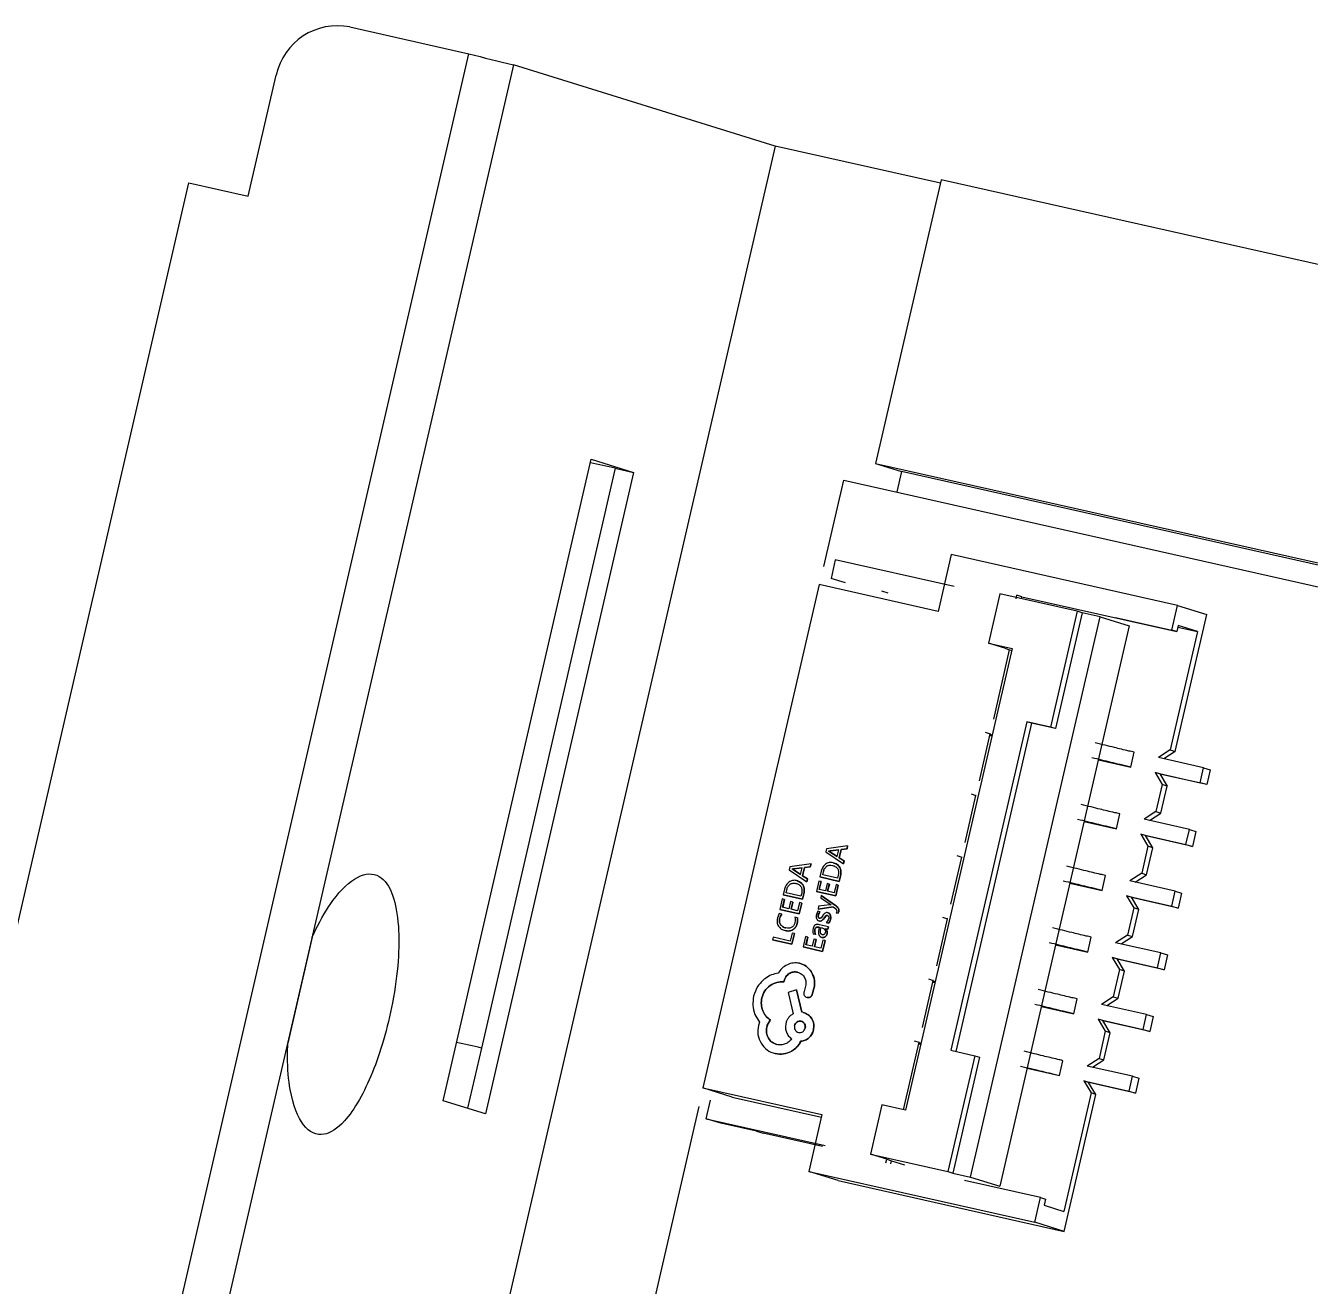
# Model space of a CAD drawing. Header units: millimetres. Extents: x 15 to 1184, y 5 to 836.
# Drawn here: x 861.98 to 872.12, y 618.2 to 628.16 of the extents above; entities that cross this region are included whole.
import ezdxf

# ---------------------------------------------------------------- set-up
doc = ezdxf.new("R2010")
doc.units = ezdxf.units.MM
doc.layers.get('0').update_dxf_attribs({"lineweight": 18})

msp = doc.modelspace()

# ---------------------------------------------------------------- linework, layer by layer
at = {"color": 7, "linetype": 'Continuous', "lineweight": 25}
for p, q in [((864.539, 628.149), (865.478, 627.938)), ((859.631, 602.61), (865.478, 627.938)), ((865.83, 627.849), (862.006, 611.288)), ((867.896, 627.209), (865.83, 627.849)), ((863.736, 626.813), (863.956, 627.768)), ((867.896, 627.209), (864.104, 610.788)), ((869.201, 626.916), (867.896, 627.209)), ((857.751, 603.032), (863.266, 626.919)), ((863.266, 626.919), (863.736, 626.813)), ((869.207, 626.942), (868.69, 624.702)), ((878.487, 624.856), (869.207, 626.942)), ((865.275, 619.67), (866.444, 624.736)), ((866.634, 624.665), (865.577, 620.086)), ((866.444, 624.736), (866.778, 624.632)), ((866.634, 624.665), (866.778, 624.632)), ((868.69, 624.702), (868.895, 624.638)), ((868.69, 624.702), (877.969, 622.615)), ((866.778, 624.632), (865.609, 619.567)), ((868.282, 623.889), (868.439, 624.571)), ((868.439, 624.571), (877.815, 622.462)), ((868.895, 624.638), (868.858, 624.477)), ((877.966, 622.598), (868.895, 624.638)), ((868.371, 623.941), (868.338, 623.795)), ((869.311, 623.73), (868.371, 623.941)), ((869.287, 623.982), (869.184, 623.534)), ((871.073, 623.581), (869.287, 623.982)), ((868.244, 623.746), (867.326, 619.771)), ((869.184, 623.534), (868.244, 623.746)), ((868.453, 623.759), (868.338, 623.795)), ((868.735, 623.696), (868.786, 623.68)), ((869.671, 623.673), (869.581, 623.283)), ((870.282, 623.535), (869.671, 623.673)), ((869.8, 623.633), (869.806, 623.661)), ((869.845, 623.649), (869.806, 623.661)), ((869.841, 623.634), (869.845, 623.649)), ((869.845, 623.649), (871.067, 623.374)), ((870.282, 623.535), (870.071, 622.62)), ((870.321, 623.523), (870.282, 623.535)), ((871.028, 623.386), (871.073, 623.581)), ((871.073, 623.581), (871.304, 623.509)), ((869.44, 619.066), (870.462, 623.492)), ((870.321, 623.523), (870.109, 622.608)), ((870.462, 623.492), (870.321, 623.523)), ((870.462, 623.492), (870.693, 623.42)), ((870.585, 623.485), (871.028, 623.386)), ((871.054, 622.428), (871.304, 623.509)), ((870.693, 623.42), (869.671, 618.994)), ((871.232, 623.375), (871.016, 622.44)), ((871.067, 623.374), (871.028, 623.386)), ((871.078, 623.423), (871.067, 623.374)), ((871.075, 623.41), (871.232, 623.375)), ((871.232, 623.375), (871.078, 623.423)), ((869.769, 623.241), (868.927, 619.594)), ((869.581, 623.283), (869.769, 623.241)), ((869.71, 623.243), (869.581, 623.283)), ((869.622, 622.684), (869.748, 623.231)), ((869.71, 623.243), (869.748, 623.231)), ((869.748, 623.231), (869.766, 623.226)), ((869.883, 622.662), (869.284, 620.068)), ((869.921, 622.65), (869.323, 620.059)), ((870.071, 622.62), (869.883, 622.662)), ((869.921, 622.65), (869.883, 622.662)), ((870.109, 622.608), (869.921, 622.65)), ((869.509, 622.197), (869.595, 622.567)), ((869.556, 622.579), (869.595, 622.567)), ((869.592, 622.555), (869.61, 622.551)), ((869.593, 622.559), (869.611, 622.555)), ((869.594, 622.564), (869.612, 622.56)), ((869.596, 622.567), (869.595, 622.567)), ((869.595, 622.567), (869.596, 622.567)), ((870.109, 622.608), (870.071, 622.62)), ((870.704, 622.305), (870.731, 622.422)), ((871.016, 622.44), (870.923, 622.379)), ((871.054, 622.428), (870.965, 622.369)), ((871.016, 622.44), (871.054, 622.428)), ((870.449, 622.362), (870.704, 622.305)), ((871.28, 622.298), (870.923, 622.379)), ((870.896, 622.262), (871.253, 622.181)), ((870.896, 622.262), (870.953, 622.167)), ((870.934, 622.25), (870.896, 622.262)), ((870.934, 622.25), (870.991, 622.155)), ((871.304, 622.166), (870.935, 622.249)), ((871.253, 622.181), (871.28, 622.298)), ((871.28, 622.298), (871.331, 622.282)), ((871.331, 622.282), (871.304, 622.166)), ((870.953, 622.167), (870.903, 621.953)), ((870.942, 621.941), (870.991, 622.155)), ((870.991, 622.155), (870.953, 622.167)), ((871.304, 622.166), (871.253, 622.181)), ((869.397, 621.71), (869.482, 622.08)), ((869.444, 622.092), (869.482, 622.08)), ((869.484, 622.08), (869.482, 622.08)), ((869.482, 622.08), (869.484, 622.08)), ((870.591, 621.818), (870.618, 621.935)), ((870.903, 621.953), (870.81, 621.892)), ((870.852, 621.882), (870.942, 621.941)), ((870.903, 621.953), (870.942, 621.941)), ((870.336, 621.875), (870.591, 621.818)), ((871.167, 621.811), (870.81, 621.892)), ((871.14, 621.694), (871.167, 621.811)), ((871.167, 621.811), (871.219, 621.795)), ((870.783, 621.775), (871.14, 621.694)), ((870.783, 621.775), (870.84, 621.68)), ((870.822, 621.763), (870.783, 621.775)), ((870.879, 621.668), (870.822, 621.763)), ((871.192, 621.678), (870.823, 621.762)), ((871.219, 621.795), (871.192, 621.678)), ((868.302, 621.658), (868.297, 621.636)), ((868.297, 621.636), (868.435, 621.54)), ((868.469, 621.682), (868.302, 621.658)), ((868.319, 621.642), (868.33, 621.642)), ((868.319, 621.642), (868.329, 621.636)), ((868.329, 621.636), (868.319, 621.641)), ((868.329, 621.636), (868.387, 621.598)), ((868.387, 621.598), (868.329, 621.636)), ((868.329, 621.636), (868.329, 621.636)), ((868.399, 621.651), (868.33, 621.642)), ((868.33, 621.642), (868.399, 621.651)), ((868.387, 621.598), (868.399, 621.651)), ((868.402, 621.588), (868.418, 621.653)), ((868.418, 621.653), (868.403, 621.587)), ((868.464, 621.66), (868.418, 621.653)), ((868.418, 621.653), (868.464, 621.66)), ((868.418, 621.653), (868.418, 621.653)), ((868.469, 621.682), (868.464, 621.66)), ((868.464, 621.66), (868.469, 621.682)), ((868.464, 621.66), (868.464, 621.66)), ((868.469, 621.682), (868.469, 621.682)), ((870.84, 621.68), (870.791, 621.466)), ((870.829, 621.454), (870.879, 621.668)), ((870.879, 621.668), (870.84, 621.68)), ((871.14, 621.694), (871.192, 621.678)), ((868.013, 621.516), (868.007, 621.494)), ((868.18, 621.541), (868.013, 621.516)), ((868.11, 621.509), (868.041, 621.5)), ((868.041, 621.5), (868.11, 621.509)), ((868.097, 621.456), (868.11, 621.509)), ((868.129, 621.512), (868.113, 621.446)), ((868.113, 621.446), (868.129, 621.512)), ((868.174, 621.518), (868.129, 621.512)), ((868.129, 621.512), (868.174, 621.518)), ((868.129, 621.512), (868.129, 621.512)), ((868.18, 621.541), (868.174, 621.518)), ((868.174, 621.518), (868.18, 621.541)), ((868.174, 621.518), (868.174, 621.518)), ((868.18, 621.541), (868.18, 621.541)), ((868.303, 621.521), (868.303, 621.52)), ((868.35, 621.528), (868.35, 621.528)), ((868.44, 621.563), (868.402, 621.588)), ((868.402, 621.588), (868.403, 621.587)), ((868.403, 621.587), (868.441, 621.563)), ((868.406, 621.512), (868.406, 621.512)), ((868.441, 621.563), (868.435, 621.54)), ((868.435, 621.54), (868.44, 621.563)), ((868.435, 621.54), (868.435, 621.54)), ((868.44, 621.563), (868.441, 621.563)), ((869.285, 621.223), (869.37, 621.593)), ((869.332, 621.605), (869.37, 621.593)), ((869.371, 621.593), (869.37, 621.593)), ((869.37, 621.593), (869.371, 621.593)), ((868.007, 621.494), (868.146, 621.398)), ((868.029, 621.5), (868.041, 621.5)), ((868.029, 621.5), (868.039, 621.495)), ((868.04, 621.495), (868.03, 621.5)), ((868.039, 621.495), (868.097, 621.456)), ((868.04, 621.495), (868.039, 621.495)), ((868.097, 621.456), (868.04, 621.495)), ((868.113, 621.446), (868.151, 621.421)), ((868.151, 621.421), (868.113, 621.446)), ((868.113, 621.446), (868.113, 621.446)), ((868.151, 621.421), (868.146, 621.398)), ((868.146, 621.398), (868.151, 621.421)), ((868.151, 621.421), (868.151, 621.421)), ((868.26, 621.483), (868.25, 621.438)), ((868.403, 621.402), (868.25, 621.438)), ((868.25, 621.438), (868.402, 621.402)), ((868.25, 621.438), (868.25, 621.438)), ((868.272, 621.454), (868.278, 621.478)), ((868.272, 621.454), (868.278, 621.478)), ((868.39, 621.427), (868.272, 621.454)), ((868.278, 621.478), (868.278, 621.478)), ((868.395, 621.45), (868.39, 621.427)), ((868.402, 621.402), (868.413, 621.446)), ((868.413, 621.446), (868.403, 621.402)), ((868.413, 621.446), (868.413, 621.446)), ((870.479, 621.331), (870.506, 621.448)), ((870.791, 621.466), (870.698, 621.405)), ((870.74, 621.395), (870.829, 621.454)), ((870.791, 621.466), (870.829, 621.454)), ((867.971, 621.341), (867.96, 621.296)), ((867.983, 621.312), (867.988, 621.336)), ((867.983, 621.312), (867.989, 621.336)), ((868.1, 621.285), (867.983, 621.312)), ((867.988, 621.336), (867.989, 621.336)), ((868.014, 621.379), (868.014, 621.379)), ((868.061, 621.386), (868.061, 621.386)), ((868.106, 621.308), (868.1, 621.285)), ((868.124, 621.304), (868.113, 621.261)), ((868.113, 621.261), (868.123, 621.304)), ((868.117, 621.371), (868.117, 621.37)), ((868.124, 621.304), (868.123, 621.304)), ((868.146, 621.398), (868.146, 621.398)), ((868.242, 621.404), (868.222, 621.323)), ((868.222, 621.323), (868.223, 621.323)), ((868.222, 621.323), (868.375, 621.287)), ((868.375, 621.287), (868.223, 621.323)), ((868.259, 621.4), (868.242, 621.404)), ((868.259, 621.4), (868.245, 621.339)), ((868.245, 621.339), (868.259, 621.4)), ((868.294, 621.328), (868.245, 621.339)), ((868.259, 621.4), (868.259, 621.4)), ((868.307, 621.385), (868.294, 621.328)), ((868.324, 621.38), (868.307, 621.385)), ((868.325, 621.38), (868.311, 621.324)), ((868.311, 621.324), (868.324, 621.38)), ((868.362, 621.312), (868.311, 621.324)), ((868.324, 621.38), (868.325, 621.38)), ((868.378, 621.377), (868.362, 621.312)), ((868.375, 621.287), (868.395, 621.373)), ((868.395, 621.372), (868.375, 621.287)), ((868.395, 621.373), (868.378, 621.377)), ((868.395, 621.373), (868.395, 621.372)), ((868.402, 621.402), (868.403, 621.402)), ((870.224, 621.388), (870.479, 621.331)), ((871.055, 621.324), (870.698, 621.405)), ((871.028, 621.207), (871.055, 621.324)), ((871.055, 621.324), (871.106, 621.308)), ((871.106, 621.308), (871.079, 621.191)), ((867.952, 621.263), (867.933, 621.181)), ((867.97, 621.259), (867.952, 621.263)), ((867.955, 621.197), (867.97, 621.259)), ((867.97, 621.258), (867.956, 621.197)), ((867.96, 621.296), (868.113, 621.261)), ((867.96, 621.296), (867.961, 621.296)), ((868.113, 621.261), (867.961, 621.296)), ((867.97, 621.259), (867.97, 621.258)), ((868.018, 621.243), (868.004, 621.186)), ((868.035, 621.239), (868.018, 621.243)), ((868.035, 621.239), (868.022, 621.182)), ((868.022, 621.182), (868.035, 621.239)), ((868.035, 621.239), (868.035, 621.239)), ((868.088, 621.235), (868.073, 621.17)), ((868.106, 621.231), (868.086, 621.146)), ((868.086, 621.146), (868.106, 621.231)), ((868.106, 621.231), (868.088, 621.235)), ((868.106, 621.231), (868.106, 621.231)), ((868.113, 621.261), (868.113, 621.261)), ((868.24, 621.205), (868.235, 621.183)), ((868.329, 621.216), (868.24, 621.205)), ((868.261, 621.291), (868.256, 621.271)), ((868.256, 621.271), (868.331, 621.221)), ((868.261, 621.291), (868.374, 621.211)), ((868.374, 621.211), (868.261, 621.291)), ((868.261, 621.291), (868.261, 621.291)), ((868.339, 621.216), (868.329, 621.216)), ((868.331, 621.221), (868.339, 621.216)), ((868.374, 621.211), (868.374, 621.211)), ((868.375, 621.287), (868.375, 621.287)), ((870.671, 621.288), (871.028, 621.207)), ((870.671, 621.288), (870.728, 621.193)), ((870.709, 621.276), (870.671, 621.288)), ((870.767, 621.181), (870.709, 621.276)), ((871.079, 621.191), (870.71, 621.274)), ((871.028, 621.207), (871.079, 621.191)), ((867.929, 621.149), (867.914, 621.113)), ((867.95, 621.144), (867.929, 621.149)), ((867.932, 621.109), (867.932, 621.109)), ((868.086, 621.146), (867.933, 621.181)), ((867.933, 621.181), (867.933, 621.181)), ((867.933, 621.181), (868.086, 621.146)), ((867.95, 621.144), (867.95, 621.144)), ((868.004, 621.186), (867.955, 621.197)), ((868.073, 621.17), (868.022, 621.182)), ((868.072, 621.115), (868.053, 621.12)), ((868.072, 621.115), (868.072, 621.115)), ((868.086, 621.146), (868.086, 621.146)), ((868.234, 621.167), (868.222, 621.141)), ((868.252, 621.162), (868.234, 621.167)), ((868.355, 621.202), (868.235, 621.183)), ((868.235, 621.183), (868.354, 621.202)), ((868.235, 621.183), (868.235, 621.183)), ((868.237, 621.135), (868.238, 621.135)), ((868.238, 621.119), (868.238, 621.119)), ((868.247, 621.11), (868.247, 621.11)), ((868.252, 621.162), (868.252, 621.162)), ((868.272, 621.129), (868.258, 621.112)), ((868.298, 621.131), (868.283, 621.112)), ((868.283, 621.112), (868.297, 621.131)), ((868.283, 621.112), (868.283, 621.112)), ((868.297, 621.131), (868.298, 621.131)), ((868.309, 621.133), (868.309, 621.133)), ((868.312, 621.154), (868.312, 621.154)), ((868.332, 621.136), (868.333, 621.136)), ((868.333, 621.101), (868.334, 621.101)), ((868.354, 621.202), (868.372, 621.189)), ((868.383, 621.165), (868.378, 621.154)), ((868.395, 621.15), (868.378, 621.154)), ((868.378, 621.154), (868.395, 621.15)), ((868.395, 621.15), (868.399, 621.162)), ((869.172, 620.736), (869.258, 621.106)), ((869.219, 621.118), (869.258, 621.106)), ((869.259, 621.106), (869.258, 621.106)), ((869.258, 621.106), (869.259, 621.106)), ((870.728, 621.193), (870.679, 620.978)), ((870.717, 620.967), (870.767, 621.181)), ((870.767, 621.181), (870.728, 621.193)), ((867.938, 621.062), (867.939, 621.061)), ((867.976, 621.013), (867.977, 621.012)), ((868.036, 621.02), (868.037, 621.02)), ((868.07, 621.07), (868.07, 621.069)), ((868.211, 621.024), (868.211, 621.024)), ((868.243, 621.04), (868.239, 621.006)), ((868.244, 621.09), (868.244, 621.089)), ((868.317, 621.044), (868.247, 621.06)), ((868.255, 621.01), (868.258, 621.037)), ((868.255, 621.01), (868.258, 621.037)), ((868.255, 621.01), (868.255, 621.01)), ((868.258, 621.037), (868.268, 621.035)), ((868.258, 621.037), (868.268, 621.034)), ((868.258, 621.037), (868.258, 621.037)), ((868.262, 621.091), (868.263, 621.091)), ((868.268, 621.035), (868.268, 621.034)), ((868.295, 621.028), (868.312, 621.024)), ((868.313, 621.024), (868.296, 621.028)), ((868.32, 621.072), (868.3, 621.076)), ((868.3, 621.076), (868.32, 621.072)), ((868.3, 621.076), (868.3, 621.076)), ((868.312, 621.024), (868.317, 621.044)), ((868.312, 621.024), (868.313, 621.024)), ((868.317, 621.044), (868.313, 621.024)), ((868.317, 621.044), (868.317, 621.044)), ((868.32, 621.072), (868.32, 621.072)), ((864.241, 620.961), (864.048, 620.124)), ((867.881, 620.961), (867.876, 620.941)), ((868.029, 620.905), (867.876, 620.941)), ((867.876, 620.941), (867.876, 620.941)), ((867.876, 620.941), (868.028, 620.906)), ((868.016, 620.93), (867.881, 620.961)), ((868.031, 620.993), (868.016, 620.93)), ((868.028, 620.906), (868.048, 620.989)), ((868.028, 620.906), (868.029, 620.905)), ((868.049, 620.989), (868.029, 620.905)), ((868.048, 620.989), (868.031, 620.993)), ((868.048, 620.989), (868.049, 620.989)), ((868.137, 620.966), (868.118, 620.885)), ((868.155, 620.962), (868.137, 620.966)), ((868.14, 620.901), (868.155, 620.962)), ((868.189, 620.89), (868.14, 620.901)), ((868.155, 620.962), (868.141, 620.901)), ((868.155, 620.962), (868.155, 620.962)), ((868.203, 620.946), (868.189, 620.89)), ((868.215, 620.983), (868.197, 620.988)), ((868.197, 620.988), (868.215, 620.984)), ((868.197, 620.988), (868.197, 620.988)), ((868.22, 620.942), (868.203, 620.946)), ((868.22, 620.942), (868.207, 620.886)), ((868.207, 620.886), (868.22, 620.942)), ((868.215, 620.984), (868.215, 620.983)), ((868.22, 620.942), (868.22, 620.942)), ((868.257, 620.989), (868.257, 620.989)), ((868.273, 620.938), (868.258, 620.874)), ((868.266, 620.96), (868.266, 620.96)), ((868.27, 620.98), (868.269, 620.981)), ((868.291, 620.934), (868.271, 620.849)), ((868.271, 620.849), (868.291, 620.934)), ((868.291, 620.934), (868.273, 620.938)), ((868.291, 620.934), (868.291, 620.934)), ((868.292, 620.964), (868.292, 620.964)), ((868.306, 620.988), (868.307, 620.988)), ((870.111, 620.901), (870.366, 620.844)), ((870.366, 620.844), (870.393, 620.961)), ((870.679, 620.978), (870.585, 620.917)), ((870.942, 620.837), (870.585, 620.917)), ((870.628, 620.908), (870.717, 620.967)), ((870.679, 620.978), (870.717, 620.967)), ((868.271, 620.849), (868.118, 620.885)), ((868.118, 620.885), (868.118, 620.885)), ((868.118, 620.885), (868.271, 620.849)), ((868.258, 620.874), (868.207, 620.886)), ((868.271, 620.849), (868.271, 620.849)), ((870.558, 620.801), (870.916, 620.72)), ((870.558, 620.801), (870.616, 620.706)), ((870.597, 620.789), (870.558, 620.801)), ((870.916, 620.72), (870.942, 620.837)), ((870.942, 620.837), (870.994, 620.821)), ((870.994, 620.821), (870.967, 620.704)), ((870.616, 620.706), (870.566, 620.491)), ((870.654, 620.694), (870.597, 620.789)), ((870.967, 620.704), (870.598, 620.787)), ((870.654, 620.694), (870.616, 620.706)), ((870.916, 620.72), (870.967, 620.704)), ((867.967, 620.617), (867.965, 620.608)), ((867.965, 620.608), (867.967, 620.617)), ((867.965, 620.608), (867.965, 620.608)), ((867.967, 620.617), (867.967, 620.617)), ((868.073, 620.685), (868.073, 620.685)), ((868.181, 620.689), (868.182, 620.689)), ((869.06, 620.249), (869.145, 620.619)), ((869.107, 620.631), (869.145, 620.619)), ((869.142, 620.607), (869.16, 620.603)), ((869.143, 620.611), (869.161, 620.607)), ((869.144, 620.616), (869.162, 620.612)), ((869.146, 620.619), (869.145, 620.619)), ((869.145, 620.619), (869.146, 620.619)), ((870.605, 620.479), (870.654, 620.694)), ((868.064, 620.546), (867.998, 620.524)), ((867.998, 620.524), (868.038, 620.356)), ((868.064, 620.546), (868.107, 620.369)), ((868.106, 620.369), (868.064, 620.546)), ((868.064, 620.546), (868.064, 620.546)), ((868.126, 620.533), (868.123, 620.527)), ((868.138, 620.584), (868.126, 620.533)), ((868.206, 620.575), (868.19, 620.509)), ((868.19, 620.509), (868.206, 620.575)), ((868.19, 620.509), (868.19, 620.509)), ((868.206, 620.575), (868.206, 620.575)), ((867.792, 620.482), (867.792, 620.482)), ((868.149, 620.484), (868.149, 620.484)), ((869.999, 620.414), (870.254, 620.357)), ((870.254, 620.357), (870.281, 620.474)), ((870.566, 620.491), (870.473, 620.43)), ((870.83, 620.35), (870.473, 620.43)), ((870.515, 620.421), (870.605, 620.479)), ((870.566, 620.491), (870.605, 620.479)), ((867.737, 620.351), (867.773, 620.29)), ((867.773, 620.29), (867.764, 620.265)), ((867.86, 620.307), (867.86, 620.307)), ((868.117, 620.367), (868.106, 620.369)), ((868.117, 620.367), (868.118, 620.367)), ((870.446, 620.313), (870.803, 620.233)), ((870.446, 620.313), (870.503, 620.219)), ((870.484, 620.302), (870.446, 620.313)), ((870.542, 620.207), (870.484, 620.302)), ((870.854, 620.217), (870.485, 620.3)), ((870.803, 620.233), (870.83, 620.35)), ((870.83, 620.35), (870.881, 620.334)), ((870.881, 620.334), (870.854, 620.217)), ((867.83, 620.251), (867.83, 620.251)), ((868.049, 620.263), (868.049, 620.263)), ((868.199, 620.229), (868.199, 620.229)), ((870.503, 620.219), (870.454, 620.004)), ((870.492, 619.992), (870.542, 620.207)), ((870.542, 620.207), (870.503, 620.219)), ((870.803, 620.233), (870.854, 620.217)), ((865.577, 620.086), (865.467, 619.611)), ((867.911, 620.113), (867.912, 620.113)), ((868.1, 620.139), (868.1, 620.139)), ((868.909, 619.598), (869.033, 620.132)), ((868.994, 620.144), (869.033, 620.132)), ((869.03, 620.12), (869.048, 620.115)), ((869.031, 620.124), (869.049, 620.12)), ((869.032, 620.129), (869.05, 620.125)), ((869.034, 620.132), (869.033, 620.132)), ((869.033, 620.132), (869.034, 620.132)), ((868.026, 620.061), (868.027, 620.061)), ((869.472, 620.025), (869.26, 619.11)), ((869.284, 620.068), (869.472, 620.025)), ((869.51, 620.013), (869.299, 619.098)), ((869.472, 620.025), (869.51, 620.013)), ((870.141, 619.87), (870.168, 619.986)), ((870.454, 620.004), (870.36, 619.943)), ((870.403, 619.934), (870.492, 619.992)), ((870.454, 620.004), (870.492, 619.992)), ((869.886, 619.927), (870.141, 619.87)), ((870.718, 619.863), (870.36, 619.943)), ((870.333, 619.826), (870.691, 619.746)), ((870.333, 619.826), (870.391, 619.732)), ((870.372, 619.814), (870.333, 619.826)), ((870.429, 619.72), (870.372, 619.814)), ((870.742, 619.73), (870.373, 619.813)), ((870.691, 619.746), (870.718, 619.863)), ((870.718, 619.863), (870.769, 619.847)), ((870.769, 619.847), (870.742, 619.73)), ((867.326, 619.771), (868.266, 619.56)), ((867.557, 619.699), (867.326, 619.771)), ((867.557, 619.699), (868.262, 619.541)), ((870.391, 619.732), (870.175, 618.796)), ((870.179, 618.638), (870.429, 619.72)), ((870.429, 619.72), (870.391, 619.732)), ((870.691, 619.746), (870.742, 619.73)), ((865.199, 610.537), (867.297, 619.625)), ((865.609, 619.567), (865.275, 619.67)), ((867.352, 619.528), (867.386, 619.674)), ((868.739, 619.637), (868.65, 619.247)), ((868.927, 619.594), (868.739, 619.637)), ((867.352, 619.528), (868.292, 619.317)), ((867.468, 619.492), (867.352, 619.528)), ((867.75, 619.429), (867.468, 619.492)), ((868.266, 619.56), (868.163, 619.111)), ((867.75, 619.429), (867.801, 619.413)), ((868.271, 619.307), (867.801, 619.413)), ((868.778, 619.207), (868.65, 619.247)), ((868.65, 619.247), (869.26, 619.11)), ((868.771, 619.179), (868.778, 619.207)), ((868.778, 619.207), (868.816, 619.195)), ((868.811, 619.171), (868.816, 619.195)), ((868.816, 619.195), (868.919, 619.164)), ((868.163, 619.111), (869.948, 618.71)), ((868.394, 619.04), (868.163, 619.111)), ((869.26, 619.11), (869.299, 619.098)), ((869.299, 619.098), (869.44, 619.066)), ((868.394, 619.04), (870.179, 618.638)), ((869.993, 618.905), (869.392, 619.04)), ((869.44, 619.066), (869.671, 618.994)), ((869.948, 618.71), (869.993, 618.905)), ((869.993, 618.905), (870.032, 618.893)), ((870.032, 618.893), (870.021, 618.844)), ((870.021, 618.844), (870.175, 618.796)), ((870.179, 618.638), (869.948, 618.71))]:
    msp.add_line(p, q, dxfattribs=at)
for centre, radius, start, end in [((864.44, 627.665), 0.494, 78.4563, 167.9794), ((873.811, 660.135), 33.258, 255.4905, 256.1146), ((863.19, 609.412), 15.637, 77.2768, 78.0131), ((862.133, 604.833), 15.637, 77.2768, 78.0131)]:
    msp.add_arc(centre, radius, start, end, dxfattribs=at)
for points, knots in [([(870.731, 622.422), (870.717, 622.425), (870.661, 622.438), (870.586, 622.456), (870.506, 622.476), (870.451, 622.489), (870.424, 622.495)], [0, 0, 0, 0, 0.038568, 0.1574393, 0.2366143, 0.3152542, 0.3152542, 0.3152542, 0.3152542]), ([(870.704, 622.305), (870.69, 622.308), (870.662, 622.315), (870.608, 622.327), (870.548, 622.342), (870.479, 622.359), (870.424, 622.372), (870.397, 622.378)], [0, 0, 0, 0, 0.0388563, 0.0795357, 0.157776, 0.2367821, 0.3152542, 0.3152542, 0.3152542, 0.3152542]), ([(870.618, 621.935), (870.605, 621.938), (870.549, 621.951), (870.474, 621.969), (870.393, 621.989), (870.339, 622.002), (870.312, 622.008)], [0, 0, 0, 0, 0.038568, 0.1574393, 0.2366143, 0.3152542, 0.3152542, 0.3152542, 0.3152542]), ([(870.591, 621.818), (870.577, 621.821), (870.549, 621.828), (870.496, 621.84), (870.435, 621.855), (870.366, 621.872), (870.312, 621.885), (870.285, 621.891)], [0, 0, 0, 0, 0.0388563, 0.0795357, 0.157776, 0.2367821, 0.3152542, 0.3152542, 0.3152542, 0.3152542]), ([(868.295, 621.538), (868.287, 621.531), (868.27, 621.516), (868.264, 621.494), (868.26, 621.483)], [0, 0, 0, 0, 0.03194792, 0.06622353, 0.06622353, 0.06622353, 0.06622353]), ([(868.278, 621.478), (868.28, 621.487), (868.285, 621.503), (868.297, 621.515), (868.303, 621.521)], [0, 0, 0, 0, 0.02637903, 0.05013224, 0.05013224, 0.05013224, 0.05013224]), ([(868.278, 621.478), (868.281, 621.487), (868.285, 621.503), (868.297, 621.515), (868.303, 621.52)], [0, 0, 0, 0, 0.02637845, 0.05013217, 0.05013217, 0.05013217, 0.05013217]), ([(868.355, 621.549), (868.349, 621.55), (868.339, 621.552), (868.323, 621.551), (868.308, 621.547), (868.299, 621.541), (868.295, 621.538)], [0, 0, 0, 0, 0.01676263, 0.03234928, 0.04748092, 0.06294235, 0.06294235, 0.06294235, 0.06294235]), ([(868.303, 621.521), (868.306, 621.523), (868.313, 621.527), (868.329, 621.531), (868.341, 621.529), (868.35, 621.528)], [0, 0, 0, 0, 0.01142502, 0.02304789, 0.04920246, 0.04920246, 0.04920246, 0.04920246]), ([(868.303, 621.52), (868.307, 621.523), (868.313, 621.527), (868.329, 621.531), (868.342, 621.529), (868.35, 621.528)], [0, 0, 0, 0, 0.01142517, 0.02304809, 0.0492024, 0.0492024, 0.0492024, 0.0492024]), ([(868.35, 621.528), (868.359, 621.525), (868.371, 621.521), (868.384, 621.51), (868.388, 621.504), (868.391, 621.501)], [0, 0, 0, 0, 0.0263993, 0.03831446, 0.05004697, 0.05004697, 0.05004697, 0.05004697]), ([(868.355, 621.549), (868.366, 621.546), (868.381, 621.541), (868.398, 621.526), (868.403, 621.517), (868.406, 621.512)], [0, 0, 0, 0, 0.03356962, 0.04924927, 0.06513233, 0.06513233, 0.06513233, 0.06513233]), ([(868.406, 621.512), (868.403, 621.517), (868.397, 621.526), (868.381, 621.541), (868.365, 621.546), (868.355, 621.549)], [0, 0, 0, 0, 0.01588307, 0.03156271, 0.06513233, 0.06513233, 0.06513233, 0.06513233]), ([(868.406, 621.512), (868.408, 621.507), (868.413, 621.498), (868.418, 621.475), (868.415, 621.458), (868.413, 621.446)], [0, 0, 0, 0, 0.01639426, 0.03282349, 0.0682345, 0.0682345, 0.0682345, 0.0682345]), ([(868.413, 621.446), (868.415, 621.458), (868.417, 621.475), (868.413, 621.498), (868.408, 621.507), (868.406, 621.512)], [0, 0, 0, 0, 0.03541102, 0.05184024, 0.0682345, 0.0682345, 0.0682345, 0.0682345]), ([(870.506, 621.448), (870.492, 621.451), (870.436, 621.464), (870.361, 621.482), (870.281, 621.502), (870.226, 621.515), (870.199, 621.521)], [0, 0, 0, 0, 0.038568, 0.1574393, 0.2366143, 0.3152542, 0.3152542, 0.3152542, 0.3152542]), ([(864.241, 620.961), (864.249, 620.979), (864.303, 621.097), (864.428, 621.302), (864.605, 621.463), (864.77, 621.473), (864.88, 621.326), (864.927, 621.078), (864.926, 620.78), (864.884, 620.459), (864.809, 620.148), (864.716, 619.881), (864.609, 619.658), (864.475, 619.47), (864.316, 619.372), (864.163, 619.447), (864.069, 619.685), (864.043, 619.947), (864.047, 620.088), (864.048, 620.124)], [0, 0, 0, 0, 0.040654, 0.268716, 0.603959, 0.949567, 1.252223, 1.486601, 1.679723, 1.873828, 2.044448, 2.206832, 2.377981, 2.572195, 2.861332, 3.227724, 3.598003, 3.813408, 3.885471, 3.885471, 3.885471, 3.885471]), ([(868.065, 621.408), (868.06, 621.409), (868.049, 621.411), (868.033, 621.409), (868.019, 621.405), (868.01, 621.399), (868.005, 621.396)], [0, 0, 0, 0, 0.01676263, 0.03234928, 0.04748092, 0.06294235, 0.06294235, 0.06294235, 0.06294235]), ([(868.117, 621.371), (868.114, 621.375), (868.108, 621.384), (868.092, 621.399), (868.076, 621.404), (868.065, 621.408)], [0, 0, 0, 0, 0.01588307, 0.03156271, 0.06513233, 0.06513233, 0.06513233, 0.06513233]), ([(868.066, 621.408), (868.076, 621.404), (868.092, 621.399), (868.108, 621.384), (868.114, 621.375), (868.117, 621.37)], [0, 0, 0, 0, 0.03356962, 0.04924927, 0.06513233, 0.06513233, 0.06513233, 0.06513233]), ([(868.391, 621.501), (868.392, 621.497), (868.396, 621.49), (868.399, 621.473), (868.397, 621.459), (868.395, 621.45)], [0, 0, 0, 0, 0.01201534, 0.0243766, 0.05216178, 0.05216178, 0.05216178, 0.05216178]), ([(868.005, 621.396), (867.998, 621.389), (867.981, 621.374), (867.974, 621.352), (867.971, 621.341)], [0, 0, 0, 0, 0.03194792, 0.06622353, 0.06622353, 0.06622353, 0.06622353]), ([(867.988, 621.336), (867.991, 621.345), (867.996, 621.361), (868.008, 621.373), (868.014, 621.379)], [0, 0, 0, 0, 0.02637903, 0.05013224, 0.05013224, 0.05013224, 0.05013224]), ([(867.989, 621.336), (867.991, 621.345), (867.996, 621.361), (868.008, 621.373), (868.014, 621.379)], [0, 0, 0, 0, 0.02637845, 0.05013217, 0.05013217, 0.05013217, 0.05013217]), ([(868.014, 621.379), (868.017, 621.381), (868.023, 621.385), (868.04, 621.389), (868.052, 621.387), (868.061, 621.386)], [0, 0, 0, 0, 0.01142502, 0.02304789, 0.04920246, 0.04920246, 0.04920246, 0.04920246]), ([(868.014, 621.379), (868.017, 621.381), (868.024, 621.385), (868.04, 621.389), (868.052, 621.387), (868.061, 621.386)], [0, 0, 0, 0, 0.01142517, 0.02304809, 0.0492024, 0.0492024, 0.0492024, 0.0492024]), ([(868.061, 621.386), (868.069, 621.383), (868.081, 621.38), (868.094, 621.369), (868.099, 621.362), (868.101, 621.359)], [0, 0, 0, 0, 0.0263993, 0.03831446, 0.05004697, 0.05004697, 0.05004697, 0.05004697]), ([(868.101, 621.359), (868.103, 621.355), (868.106, 621.348), (868.11, 621.331), (868.107, 621.317), (868.106, 621.308)], [0, 0, 0, 0, 0.01201534, 0.0243766, 0.05216178, 0.05216178, 0.05216178, 0.05216178]), ([(868.123, 621.304), (868.125, 621.316), (868.128, 621.333), (868.123, 621.356), (868.119, 621.366), (868.117, 621.371)], [0, 0, 0, 0, 0.03541102, 0.05184024, 0.0682345, 0.0682345, 0.0682345, 0.0682345]), ([(868.117, 621.37), (868.119, 621.366), (868.124, 621.356), (868.128, 621.333), (868.125, 621.316), (868.124, 621.304)], [0, 0, 0, 0, 0.01639426, 0.03282349, 0.0682345, 0.0682345, 0.0682345, 0.0682345]), ([(870.479, 621.331), (870.465, 621.334), (870.437, 621.34), (870.383, 621.353), (870.323, 621.368), (870.254, 621.385), (870.199, 621.398), (870.172, 621.404)], [0, 0, 0, 0, 0.0388563, 0.0795357, 0.157776, 0.2367821, 0.3152542, 0.3152542, 0.3152542, 0.3152542]), ([(868.374, 621.211), (868.379, 621.207), (868.387, 621.201), (868.397, 621.189), (868.401, 621.175), (868.4, 621.167), (868.4, 621.162)], [0, 0, 0, 0, 0.01771746, 0.03249583, 0.04543842, 0.05813646, 0.05813646, 0.05813646, 0.05813646]), ([(868.399, 621.162), (868.4, 621.167), (868.401, 621.176), (868.396, 621.189), (868.387, 621.201), (868.379, 621.207), (868.374, 621.211)], [0, 0, 0, 0, 0.01269805, 0.02564064, 0.040419, 0.05813646, 0.05813646, 0.05813646, 0.05813646]), ([(867.914, 621.113), (867.912, 621.101), (867.91, 621.085), (867.915, 621.063), (867.92, 621.054), (867.922, 621.049)], [0, 0, 0, 0, 0.03339263, 0.04929746, 0.0655501, 0.0655501, 0.0655501, 0.0655501]), ([(867.932, 621.109), (867.931, 621.1), (867.929, 621.088), (867.933, 621.072), (867.937, 621.065), (867.939, 621.061)], [0, 0, 0, 0, 0.02494284, 0.03674479, 0.04878451, 0.04878451, 0.04878451, 0.04878451]), ([(867.938, 621.062), (867.936, 621.065), (867.933, 621.072), (867.929, 621.088), (867.93, 621.1), (867.932, 621.109)], [0, 0, 0, 0, 0.01203972, 0.02384168, 0.04878451, 0.04878451, 0.04878451, 0.04878451]), ([(867.95, 621.144), (867.946, 621.138), (867.938, 621.128), (867.934, 621.115), (867.932, 621.109)], [0, 0, 0, 0, 0.01961648, 0.03984858, 0.03984858, 0.03984858, 0.03984858]), ([(867.932, 621.109), (867.934, 621.115), (867.937, 621.128), (867.946, 621.139), (867.95, 621.144)], [0, 0, 0, 0, 0.0202321, 0.03984858, 0.03984858, 0.03984858, 0.03984858]), ([(868.053, 621.12), (868.054, 621.113), (868.057, 621.099), (868.055, 621.084), (868.053, 621.077)], [0, 0, 0, 0, 0.0210411, 0.04368716, 0.04368716, 0.04368716, 0.04368716]), ([(868.072, 621.115), (868.073, 621.108), (868.075, 621.093), (868.072, 621.078), (868.07, 621.069)], [0, 0, 0, 0, 0.02141012, 0.04626698, 0.04626698, 0.04626698, 0.04626698]), ([(868.07, 621.07), (868.072, 621.078), (868.075, 621.093), (868.073, 621.108), (868.072, 621.115)], [0, 0, 0, 0, 0.02485686, 0.04626698, 0.04626698, 0.04626698, 0.04626698]), ([(868.222, 621.141), (868.221, 621.135), (868.219, 621.124), (868.222, 621.113), (868.224, 621.108)], [0, 0, 0, 0, 0.01759391, 0.03372424, 0.03372424, 0.03372424, 0.03372424]), ([(868.224, 621.108), (868.225, 621.105), (868.227, 621.101), (868.231, 621.096), (868.237, 621.092), (868.242, 621.09), (868.244, 621.09)], [0, 0, 0, 0, 0.00734411, 0.01424224, 0.02105834, 0.02816895, 0.02816895, 0.02816895, 0.02816895]), ([(868.238, 621.119), (868.237, 621.121), (868.236, 621.127), (868.237, 621.132), (868.237, 621.135)], [0, 0, 0, 0, 0.00779143, 0.01674606, 0.01674606, 0.01674606, 0.01674606]), ([(868.237, 621.135), (868.239, 621.14), (868.242, 621.15), (868.249, 621.158), (868.252, 621.162)], [0, 0, 0, 0, 0.01568374, 0.03095067, 0.03095067, 0.03095067, 0.03095067]), ([(868.238, 621.135), (868.237, 621.132), (868.236, 621.127), (868.237, 621.121), (868.238, 621.119)], [0, 0, 0, 0, 0.00895464, 0.01674606, 0.01674606, 0.01674606, 0.01674606]), ([(868.252, 621.162), (868.249, 621.158), (868.242, 621.15), (868.239, 621.14), (868.238, 621.135)], [0, 0, 0, 0, 0.01526693, 0.03095067, 0.03095067, 0.03095067, 0.03095067]), ([(868.238, 621.119), (868.238, 621.118), (868.239, 621.116), (868.242, 621.113), (868.244, 621.111), (868.246, 621.111), (868.247, 621.11)], [0, 0, 0, 0, 0.003421, 0.00660984, 0.00974017, 0.012995, 0.012995, 0.012995, 0.012995]), ([(868.247, 621.11), (868.246, 621.111), (868.244, 621.111), (868.241, 621.113), (868.239, 621.116), (868.238, 621.118), (868.238, 621.119)], [0, 0, 0, 0, 0.00325555, 0.0063861, 0.00957477, 0.0129954, 0.0129954, 0.0129954, 0.0129954]), ([(868.258, 621.112), (868.257, 621.112), (868.256, 621.111), (868.252, 621.11), (868.249, 621.11), (868.247, 621.11)], [0, 0, 0, 0, 0.00285326, 0.00567097, 0.01164129, 0.01164129, 0.01164129, 0.01164129]), ([(868.262, 621.091), (868.266, 621.094), (868.274, 621.099), (868.279, 621.107), (868.283, 621.112)], [0, 0, 0, 0, 0.01223956, 0.02941095, 0.02941095, 0.02941095, 0.02941095]), ([(868.283, 621.112), (868.28, 621.107), (868.274, 621.099), (868.266, 621.093), (868.263, 621.091)], [0, 0, 0, 0, 0.01717066, 0.02941091, 0.02941091, 0.02941091, 0.02941091]), ([(868.292, 621.152), (868.289, 621.149), (868.281, 621.143), (868.275, 621.134), (868.272, 621.129)], [0, 0, 0, 0, 0.01298715, 0.03027424, 0.03027424, 0.03027424, 0.03027424]), ([(868.312, 621.154), (868.308, 621.155), (868.302, 621.156), (868.295, 621.153), (868.292, 621.152)], [0, 0, 0, 0, 0.01032271, 0.02011391, 0.02011391, 0.02011391, 0.02011391]), ([(868.297, 621.131), (868.298, 621.131), (868.3, 621.132), (868.303, 621.133), (868.306, 621.134), (868.308, 621.134), (868.309, 621.133)], [0, 0, 0, 0, 0.00315668, 0.00616323, 0.00915461, 0.0122678, 0.0122678, 0.0122678, 0.0122678]), ([(868.309, 621.133), (868.308, 621.133), (868.306, 621.134), (868.303, 621.133), (868.3, 621.132), (868.298, 621.131), (868.298, 621.131)], [0, 0, 0, 0, 0.00311318, 0.00610457, 0.00911111, 0.0122678, 0.0122678, 0.0122678, 0.0122678]), ([(868.318, 621.107), (868.316, 621.101), (868.312, 621.09), (868.304, 621.081), (868.3, 621.076)], [0, 0, 0, 0, 0.01753381, 0.03568622, 0.03568622, 0.03568622, 0.03568622]), ([(868.309, 621.133), (868.31, 621.133), (868.312, 621.132), (868.315, 621.13), (868.317, 621.128), (868.319, 621.123), (868.32, 621.116), (868.319, 621.11), (868.318, 621.107)], [0, 0, 0, 0, 0.00368396, 0.00707952, 0.01037997, 0.01379481, 0.02165553, 0.03173799, 0.03173799, 0.03173799, 0.03173799]), ([(868.312, 621.154), (868.314, 621.153), (868.319, 621.152), (868.325, 621.148), (868.33, 621.142), (868.332, 621.138), (868.333, 621.136)], [0, 0, 0, 0, 0.00733307, 0.01427211, 0.02120441, 0.02851834, 0.02851834, 0.02851834, 0.02851834]), ([(868.332, 621.136), (868.331, 621.138), (868.329, 621.143), (868.325, 621.148), (868.319, 621.152), (868.314, 621.153), (868.312, 621.154)], [0, 0, 0, 0, 0.00731352, 0.01424566, 0.02118488, 0.02851851, 0.02851851, 0.02851851, 0.02851851]), ([(868.334, 621.101), (868.332, 621.095), (868.329, 621.085), (868.323, 621.076), (868.32, 621.072)], [0, 0, 0, 0, 0.0168438, 0.03243138, 0.03243138, 0.03243138, 0.03243138]), ([(868.32, 621.072), (868.322, 621.076), (868.329, 621.085), (868.332, 621.096), (868.333, 621.101)], [0, 0, 0, 0, 0.01559481, 0.03243138, 0.03243138, 0.03243138, 0.03243138]), ([(868.333, 621.101), (868.334, 621.107), (868.337, 621.119), (868.334, 621.13), (868.332, 621.136)], [0, 0, 0, 0, 0.01854718, 0.03537362, 0.03537362, 0.03537362, 0.03537362]), ([(868.333, 621.136), (868.334, 621.13), (868.337, 621.119), (868.335, 621.107), (868.334, 621.101)], [0, 0, 0, 0, 0.01682711, 0.03537356, 0.03537356, 0.03537356, 0.03537356]), ([(868.372, 621.189), (868.374, 621.187), (868.378, 621.184), (868.381, 621.178), (868.383, 621.171), (868.383, 621.167), (868.383, 621.165)], [0, 0, 0, 0, 0.00788326, 0.0147478, 0.02110127, 0.02757273, 0.02757273, 0.02757273, 0.02757273]), ([(867.922, 621.049), (867.926, 621.045), (867.932, 621.036), (867.949, 621.021), (867.965, 621.016), (867.976, 621.013)], [0, 0, 0, 0, 0.01600865, 0.0320616, 0.06688628, 0.06688628, 0.06688628, 0.06688628]), ([(867.98, 621.034), (867.972, 621.037), (867.959, 621.041), (867.946, 621.052), (867.941, 621.058), (867.938, 621.062)], [0, 0, 0, 0, 0.02703053, 0.03926798, 0.05127775, 0.05127775, 0.05127775, 0.05127775]), ([(867.939, 621.061), (867.941, 621.058), (867.946, 621.052), (867.959, 621.041), (867.972, 621.037), (867.981, 621.034)], [0, 0, 0, 0, 0.01200977, 0.02424722, 0.05127775, 0.05127775, 0.05127775, 0.05127775]), ([(867.976, 621.013), (867.987, 621.011), (868.003, 621.008), (868.023, 621.013), (868.032, 621.018), (868.036, 621.02)], [0, 0, 0, 0, 0.03247903, 0.04731253, 0.06196421, 0.06196421, 0.06196421, 0.06196421]), ([(868.037, 621.02), (868.032, 621.018), (868.023, 621.013), (868.003, 621.008), (867.987, 621.011), (867.977, 621.012)], [0, 0, 0, 0, 0.01465168, 0.02948518, 0.0619642, 0.0619642, 0.0619642, 0.0619642]), ([(868.028, 621.04), (868.024, 621.038), (868.017, 621.034), (868.001, 621.031), (867.989, 621.033), (867.98, 621.034)], [0, 0, 0, 0, 0.01145562, 0.02310311, 0.04866655, 0.04866655, 0.04866655, 0.04866655]), ([(868.053, 621.077), (868.051, 621.069), (868.047, 621.058), (868.037, 621.046), (868.031, 621.042), (868.028, 621.04)], [0, 0, 0, 0, 0.02349176, 0.03469328, 0.04617195, 0.04617195, 0.04617195, 0.04617195]), ([(868.036, 621.02), (868.04, 621.023), (868.048, 621.028), (868.062, 621.044), (868.067, 621.059), (868.07, 621.07)], [0, 0, 0, 0, 0.01488111, 0.02965504, 0.06151754, 0.06151754, 0.06151754, 0.06151754]), ([(868.07, 621.069), (868.067, 621.059), (868.062, 621.044), (868.049, 621.028), (868.041, 621.023), (868.037, 621.02)], [0, 0, 0, 0, 0.0318625, 0.04663644, 0.06151754, 0.06151754, 0.06151754, 0.06151754]), ([(868.196, 621.029), (868.194, 621.022), (868.192, 621.008), (868.195, 620.994), (868.197, 620.988)], [0, 0, 0, 0, 0.0215025, 0.04173895, 0.04173895, 0.04173895, 0.04173895]), ([(868.247, 621.06), (868.241, 621.061), (868.232, 621.063), (868.22, 621.061), (868.213, 621.058), (868.207, 621.053), (868.2, 621.044), (868.198, 621.035), (868.196, 621.029)], [0, 0, 0, 0, 0.01915974, 0.02728746, 0.03488273, 0.04238827, 0.05026193, 0.06855328, 0.06855328, 0.06855328, 0.06855328]), ([(868.215, 620.984), (868.213, 620.99), (868.208, 621.003), (868.21, 621.017), (868.211, 621.024)], [0, 0, 0, 0, 0.02091741, 0.04103863, 0.04103863, 0.04103863, 0.04103863]), ([(868.211, 621.024), (868.21, 621.017), (868.208, 621.003), (868.213, 620.99), (868.215, 620.983)], [0, 0, 0, 0, 0.02012122, 0.04103863, 0.04103863, 0.04103863, 0.04103863]), ([(868.243, 621.04), (868.239, 621.041), (868.234, 621.042), (868.226, 621.041), (868.222, 621.039), (868.218, 621.037), (868.214, 621.032), (868.212, 621.027), (868.211, 621.024)], [0, 0, 0, 0, 0.01217795, 0.01727861, 0.02194331, 0.0264148, 0.03096686, 0.04125948, 0.04125948, 0.04125948, 0.04125948]), ([(868.211, 621.024), (868.212, 621.027), (868.214, 621.032), (868.218, 621.037), (868.222, 621.039), (868.226, 621.041), (868.233, 621.042), (868.239, 621.041), (868.243, 621.04)], [0, 0, 0, 0, 0.01029263, 0.01484469, 0.01931618, 0.02398087, 0.02908153, 0.04125948, 0.04125948, 0.04125948, 0.04125948]), ([(868.239, 621.006), (868.239, 621), (868.239, 620.989), (868.243, 620.977), (868.248, 620.97), (868.255, 620.964), (868.262, 620.961), (868.266, 620.96)], [0, 0, 0, 0, 0.01713076, 0.03122973, 0.03778495, 0.04439855, 0.05892721, 0.05892721, 0.05892721, 0.05892721]), ([(868.263, 621.091), (868.26, 621.09), (868.254, 621.088), (868.247, 621.089), (868.244, 621.089)], [0, 0, 0, 0, 0.00916958, 0.01892629, 0.01892629, 0.01892629, 0.01892629]), ([(868.244, 621.09), (868.247, 621.089), (868.253, 621.088), (868.259, 621.09), (868.262, 621.091)], [0, 0, 0, 0, 0.00975854, 0.01892634, 0.01892634, 0.01892634, 0.01892634]), ([(868.257, 620.989), (868.256, 620.992), (868.254, 620.998), (868.254, 621.006), (868.255, 621.01)], [0, 0, 0, 0, 0.00883292, 0.02105385, 0.02105385, 0.02105385, 0.02105385]), ([(868.257, 620.989), (868.256, 620.992), (868.254, 620.998), (868.255, 621.006), (868.255, 621.01)], [0, 0, 0, 0, 0.00883292, 0.02105385, 0.02105385, 0.02105385, 0.02105385]), ([(868.268, 621.035), (868.272, 621.033), (868.28, 621.031), (868.286, 621.024), (868.288, 621.021)], [0, 0, 0, 0, 0.01281202, 0.02489068, 0.02489068, 0.02489068, 0.02489068]), ([(868.288, 621.021), (868.29, 621.017), (868.294, 621.01), (868.293, 621.001), (868.292, 620.997)], [0, 0, 0, 0, 0.01206208, 0.02442162, 0.02442162, 0.02442162, 0.02442162]), ([(868.306, 620.988), (868.307, 620.992), (868.308, 620.999), (868.307, 621.01), (868.302, 621.02), (868.298, 621.025), (868.295, 621.028)], [0, 0, 0, 0, 0.01097011, 0.02122537, 0.03153519, 0.04265764, 0.04265764, 0.04265764, 0.04265764]), ([(868.296, 621.028), (868.298, 621.025), (868.303, 621.02), (868.307, 621.01), (868.309, 620.999), (868.307, 620.992), (868.307, 620.988)], [0, 0, 0, 0, 0.01112258, 0.02143245, 0.03168765, 0.04265756, 0.04265756, 0.04265756, 0.04265756]), ([(870.393, 620.961), (870.38, 620.964), (870.324, 620.977), (870.249, 620.995), (870.169, 621.015), (870.114, 621.028), (870.087, 621.034)], [0, 0, 0, 0, 0.038568, 0.1574393, 0.2366143, 0.3152542, 0.3152542, 0.3152542, 0.3152542]), ([(868.269, 620.981), (868.267, 620.981), (868.263, 620.983), (868.259, 620.986), (868.258, 620.988), (868.257, 620.989)], [0, 0, 0, 0, 0.00818595, 0.01188874, 0.0155137, 0.0155137, 0.0155137, 0.0155137]), ([(868.27, 620.98), (868.267, 620.981), (868.263, 620.983), (868.259, 620.986), (868.258, 620.988), (868.257, 620.989)], [0, 0, 0, 0, 0.0081876, 0.01188996, 0.01551366, 0.01551366, 0.01551366, 0.01551366]), ([(868.292, 620.964), (868.29, 620.963), (868.286, 620.961), (868.278, 620.959), (868.271, 620.959), (868.266, 620.96)], [0, 0, 0, 0, 0.00640803, 0.01279533, 0.02652367, 0.02652367, 0.02652367, 0.02652367]), ([(868.266, 620.96), (868.271, 620.959), (868.277, 620.959), (868.286, 620.961), (868.29, 620.963), (868.292, 620.964)], [0, 0, 0, 0, 0.01372833, 0.02011564, 0.02652367, 0.02652367, 0.02652367, 0.02652367]), ([(868.283, 620.983), (868.282, 620.983), (868.28, 620.981), (868.276, 620.98), (868.272, 620.98), (868.269, 620.981)], [0, 0, 0, 0, 0.00369208, 0.00728426, 0.01474921, 0.01474921, 0.01474921, 0.01474921]), ([(868.292, 620.997), (868.291, 620.994), (868.289, 620.989), (868.285, 620.985), (868.283, 620.983)], [0, 0, 0, 0, 0.00876359, 0.01663936, 0.01663936, 0.01663936, 0.01663936]), ([(868.307, 620.988), (868.305, 620.983), (868.302, 620.974), (868.295, 620.967), (868.292, 620.964)], [0, 0, 0, 0, 0.01518972, 0.02878474, 0.02878474, 0.02878474, 0.02878474]), ([(868.292, 620.964), (868.295, 620.968), (868.302, 620.974), (868.305, 620.984), (868.306, 620.988)], [0, 0, 0, 0, 0.01359727, 0.02878475, 0.02878475, 0.02878475, 0.02878475]), ([(870.366, 620.844), (870.353, 620.847), (870.324, 620.853), (870.271, 620.866), (870.21, 620.881), (870.141, 620.898), (870.087, 620.911), (870.06, 620.917)], [0, 0, 0, 0, 0.0388563, 0.0795357, 0.157776, 0.2367821, 0.3152542, 0.3152542, 0.3152542, 0.3152542]), ([(868.088, 620.755), (868.072, 620.757), (868.039, 620.761), (867.992, 620.745), (867.949, 620.718), (867.929, 620.69), (867.92, 620.676)], [0, 0, 0, 0, 0.0494023, 0.0991438, 0.149028, 0.1983851, 0.1983851, 0.1983851, 0.1983851]), ([(868.181, 620.689), (868.169, 620.705), (868.145, 620.736), (868.107, 620.749), (868.088, 620.755)], [0, 0, 0, 0, 0.0581749, 0.1165874, 0.1165874, 0.1165874, 0.1165874]), ([(868.089, 620.755), (868.107, 620.749), (868.145, 620.736), (868.169, 620.705), (868.182, 620.689)], [0, 0, 0, 0, 0.0584016, 0.1165862, 0.1165862, 0.1165862, 0.1165862]), ([(867.819, 620.636), (867.797, 620.616), (867.754, 620.578), (867.736, 620.523), (867.726, 620.496)], [0, 0, 0, 0, 0.0864955, 0.1710095, 0.1710095, 0.1710095, 0.1710095]), ([(867.965, 620.608), (867.946, 620.608), (867.908, 620.608), (867.855, 620.581), (867.811, 620.539), (867.799, 620.501), (867.792, 620.482)], [0, 0, 0, 0, 0.0577618, 0.1162574, 0.1748646, 0.2335309, 0.2335309, 0.2335309, 0.2335309]), ([(867.792, 620.482), (867.798, 620.501), (867.811, 620.539), (867.855, 620.581), (867.908, 620.608), (867.946, 620.608), (867.965, 620.608)], [0, 0, 0, 0, 0.0586663, 0.1172735, 0.1757691, 0.2335309, 0.2335309, 0.2335309, 0.2335309]), ([(867.92, 620.676), (867.902, 620.673), (867.866, 620.666), (867.835, 620.646), (867.819, 620.636)], [0, 0, 0, 0, 0.0534434, 0.1091273, 0.1091273, 0.1091273, 0.1091273]), ([(868.073, 620.685), (868.062, 620.686), (868.039, 620.689), (868.011, 620.677), (867.993, 620.663), (867.977, 620.645), (867.971, 620.628), (867.967, 620.617)], [0, 0, 0, 0, 0.0345201, 0.0694885, 0.087211, 0.1042827, 0.1392202, 0.1392202, 0.1392202, 0.1392202]), ([(867.967, 620.617), (867.971, 620.628), (867.977, 620.645), (867.993, 620.663), (868.011, 620.677), (868.039, 620.689), (868.061, 620.686), (868.073, 620.685)], [0, 0, 0, 0, 0.0349376, 0.0520092, 0.0697317, 0.1047001, 0.1392202, 0.1392202, 0.1392202, 0.1392202]), ([(868.073, 620.685), (868.083, 620.681), (868.104, 620.674), (868.127, 620.649), (868.14, 620.618), (868.139, 620.595), (868.138, 620.584)], [0, 0, 0, 0, 0.0333617, 0.0661468, 0.0992938, 0.1321845, 0.1321845, 0.1321845, 0.1321845]), ([(868.206, 620.575), (868.207, 620.596), (868.21, 620.636), (868.191, 620.671), (868.181, 620.689)], [0, 0, 0, 0, 0.0590315, 0.11872, 0.11872, 0.11872, 0.11872]), ([(868.182, 620.689), (868.191, 620.671), (868.21, 620.636), (868.208, 620.596), (868.206, 620.575)], [0, 0, 0, 0, 0.0596822, 0.1187192, 0.1187192, 0.1187192, 0.1187192]), ([(867.726, 620.496), (867.723, 620.471), (867.715, 620.422), (867.729, 620.375), (867.737, 620.351)], [0, 0, 0, 0, 0.0730862, 0.1472154, 0.1472154, 0.1472154, 0.1472154]), ([(868.123, 620.527), (868.123, 620.522), (868.122, 620.515), (868.124, 620.506), (868.128, 620.498), (868.136, 620.489), (868.144, 620.486), (868.149, 620.484)], [0, 0, 0, 0, 0.01401388, 0.02071974, 0.02758218, 0.04134899, 0.05504583, 0.05504583, 0.05504583, 0.05504583]), ([(868.19, 620.509), (868.189, 620.505), (868.185, 620.497), (868.175, 620.488), (868.162, 620.483), (868.153, 620.484), (868.149, 620.484)], [0, 0, 0, 0, 0.01307904, 0.02641411, 0.03948452, 0.05287991, 0.05287991, 0.05287991, 0.05287991]), ([(868.149, 620.484), (868.153, 620.484), (868.162, 620.483), (868.174, 620.488), (868.185, 620.497), (868.188, 620.505), (868.19, 620.509)], [0, 0, 0, 0, 0.01339538, 0.0264658, 0.03980087, 0.05287991, 0.05287991, 0.05287991, 0.05287991]), ([(870.281, 620.474), (870.267, 620.477), (870.211, 620.49), (870.136, 620.508), (870.056, 620.528), (870.001, 620.54), (869.974, 620.547)], [0, 0, 0, 0, 0.038568, 0.1574393, 0.2366143, 0.3152542, 0.3152542, 0.3152542, 0.3152542]), ([(867.792, 620.482), (867.789, 620.465), (867.784, 620.43), (867.797, 620.38), (867.821, 620.336), (867.847, 620.317), (867.86, 620.307)], [0, 0, 0, 0, 0.0508367, 0.1014761, 0.1506178, 0.2002981, 0.2002981, 0.2002981, 0.2002981]), ([(867.86, 620.307), (867.847, 620.317), (867.821, 620.336), (867.797, 620.381), (867.784, 620.43), (867.789, 620.465), (867.792, 620.482)], [0, 0, 0, 0, 0.0496803, 0.098822, 0.1494614, 0.2002981, 0.2002981, 0.2002981, 0.2002981]), ([(870.254, 620.357), (870.24, 620.36), (870.212, 620.366), (870.158, 620.379), (870.098, 620.394), (870.029, 620.411), (869.974, 620.424), (869.947, 620.43)], [0, 0, 0, 0, 0.0388563, 0.0795357, 0.157776, 0.2367821, 0.3152542, 0.3152542, 0.3152542, 0.3152542]), ([(867.86, 620.307), (867.853, 620.298), (867.84, 620.282), (867.833, 620.261), (867.83, 620.251)], [0, 0, 0, 0, 0.03247572, 0.06426558, 0.06426558, 0.06426558, 0.06426558]), ([(867.83, 620.251), (867.833, 620.261), (867.839, 620.282), (867.853, 620.298), (867.86, 620.307)], [0, 0, 0, 0, 0.03174456, 0.06426595, 0.06426595, 0.06426595, 0.06426595]), ([(868.038, 620.356), (868.031, 620.351), (868.017, 620.343), (868.001, 620.325), (867.988, 620.304), (867.983, 620.288), (867.981, 620.28)], [0, 0, 0, 0, 0.02482407, 0.04859141, 0.07252812, 0.09783569, 0.09783569, 0.09783569, 0.09783569]), ([(868.134, 620.243), (868.134, 620.249), (868.136, 620.261), (868.13, 620.275), (868.124, 620.284), (868.115, 620.292), (868.105, 620.297), (868.093, 620.298), (868.082, 620.298), (868.071, 620.293), (868.062, 620.286), (868.054, 620.277), (868.051, 620.269), (868.049, 620.263)], [0, 0, 0, 0, 0.0174961, 0.0349429, 0.0434939, 0.0518737, 0.0694316, 0.0781308, 0.0866463, 0.1045362, 0.1130872, 0.121467, 0.1390249, 0.1390249, 0.1390249, 0.1390249]), ([(868.049, 620.263), (868.051, 620.268), (868.054, 620.277), (868.062, 620.286), (868.071, 620.293), (868.082, 620.297), (868.094, 620.298), (868.105, 620.297), (868.116, 620.292), (868.124, 620.284), (868.131, 620.275), (868.136, 620.261), (868.135, 620.249), (868.134, 620.243)], [0, 0, 0, 0, 0.0175579, 0.0259377, 0.0344887, 0.0523786, 0.0608941, 0.0695933, 0.0871512, 0.095531, 0.104082, 0.1215288, 0.1390249, 0.1390249, 0.1390249, 0.1390249]), ([(868.199, 620.229), (868.201, 620.244), (868.205, 620.275), (868.188, 620.317), (868.159, 620.352), (868.131, 620.362), (868.117, 620.367)], [0, 0, 0, 0, 0.0444999, 0.0889159, 0.1335709, 0.1777869, 0.1777869, 0.1777869, 0.1777869]), ([(868.118, 620.367), (868.131, 620.362), (868.159, 620.352), (868.188, 620.317), (868.206, 620.275), (868.201, 620.244), (868.199, 620.229)], [0, 0, 0, 0, 0.0442159, 0.0888709, 0.133287, 0.1777869, 0.1777869, 0.1777869, 0.1777869]), ([(867.764, 620.265), (867.761, 620.24), (867.754, 620.19), (867.775, 620.146), (867.786, 620.123)], [0, 0, 0, 0, 0.0729334, 0.1463959, 0.1463959, 0.1463959, 0.1463959]), ([(867.83, 620.251), (867.828, 620.236), (867.824, 620.205), (867.841, 620.163), (867.87, 620.128), (867.898, 620.118), (867.912, 620.113)], [0, 0, 0, 0, 0.0442168, 0.0888727, 0.1332896, 0.1777904, 0.1777904, 0.1777904, 0.1777904]), ([(867.911, 620.113), (867.897, 620.118), (867.87, 620.128), (867.841, 620.163), (867.824, 620.206), (867.828, 620.236), (867.83, 620.251)], [0, 0, 0, 0, 0.0445008, 0.0889177, 0.1335736, 0.1777904, 0.1777904, 0.1777904, 0.1777904]), ([(867.981, 620.28), (867.979, 620.268), (867.975, 620.244), (867.984, 620.21), (868.001, 620.179), (868.019, 620.164), (868.027, 620.157)], [0, 0, 0, 0, 0.0352438, 0.0703627, 0.1050166, 0.1390384, 0.1390384, 0.1390384, 0.1390384]), ([(868.049, 620.263), (868.048, 620.257), (868.047, 620.245), (868.052, 620.231), (868.059, 620.222), (868.067, 620.214), (868.078, 620.209), (868.089, 620.208), (868.101, 620.208), (868.112, 620.213), (868.121, 620.22), (868.129, 620.229), (868.132, 620.237), (868.134, 620.243)], [0, 0, 0, 0, 0.0171424, 0.0343405, 0.0430204, 0.0515299, 0.0694397, 0.0781373, 0.0866523, 0.1045444, 0.1130953, 0.1214751, 0.1390328, 0.1390328, 0.1390328, 0.1390328]), ([(868.199, 620.229), (868.196, 620.217), (868.188, 620.194), (868.164, 620.166), (868.134, 620.146), (868.112, 620.141), (868.1, 620.139)], [0, 0, 0, 0, 0.0359281, 0.072053, 0.1072413, 0.1425717, 0.1425717, 0.1425717, 0.1425717]), ([(868.1, 620.139), (868.111, 620.141), (868.134, 620.146), (868.164, 620.166), (868.188, 620.194), (868.195, 620.217), (868.199, 620.229)], [0, 0, 0, 0, 0.0353305, 0.0705187, 0.1066436, 0.1425717, 0.1425717, 0.1425717, 0.1425717]), ([(867.786, 620.123), (867.8, 620.104), (867.828, 620.065), (867.874, 620.049), (867.897, 620.042)], [0, 0, 0, 0, 0.0705691, 0.1414463, 0.1414463, 0.1414463, 0.1414463]), ([(868.027, 620.157), (868.02, 620.149), (868.006, 620.132), (867.976, 620.117), (867.944, 620.108), (867.922, 620.112), (867.911, 620.113)], [0, 0, 0, 0, 0.0326154, 0.0647733, 0.0981729, 0.131113, 0.131113, 0.131113, 0.131113]), ([(868.026, 620.061), (868.041, 620.072), (868.071, 620.092), (868.09, 620.124), (868.1, 620.139)], [0, 0, 0, 0, 0.0541656, 0.1083886, 0.1083886, 0.1083886, 0.1083886]), ([(868.1, 620.139), (868.091, 620.124), (868.072, 620.092), (868.042, 620.072), (868.027, 620.061)], [0, 0, 0, 0, 0.0542218, 0.1083886, 0.1083886, 0.1083886, 0.1083886]), ([(868.027, 620.061), (868.006, 620.052), (867.964, 620.032), (867.919, 620.039), (867.897, 620.042)], [0, 0, 0, 0, 0.0670833, 0.1339001, 0.1339001, 0.1339001, 0.1339001]), ([(867.897, 620.042), (867.919, 620.039), (867.964, 620.032), (868.005, 620.052), (868.026, 620.061)], [0, 0, 0, 0, 0.0668187, 0.1339015, 0.1339015, 0.1339015, 0.1339015]), ([(870.168, 619.986), (870.155, 619.99), (870.099, 620.002), (870.024, 620.021), (869.944, 620.04), (869.889, 620.053), (869.862, 620.06)], [0, 0, 0, 0, 0.038568, 0.1574393, 0.2366143, 0.3152542, 0.3152542, 0.3152542, 0.3152542]), ([(869.835, 619.943), (869.862, 619.936), (869.917, 619.924), (869.985, 619.907), (870.046, 619.892), (870.1, 619.879), (870.128, 619.873), (870.141, 619.87)], [0, 0, 0, 0, 0.0784722, 0.1574783, 0.2357185, 0.2763979, 0.3152542, 0.3152542, 0.3152542, 0.3152542])]:
    msp.add_open_spline(points, degree=3, knots=knots, dxfattribs=at)

doc.saveas('drawing.dxf')
